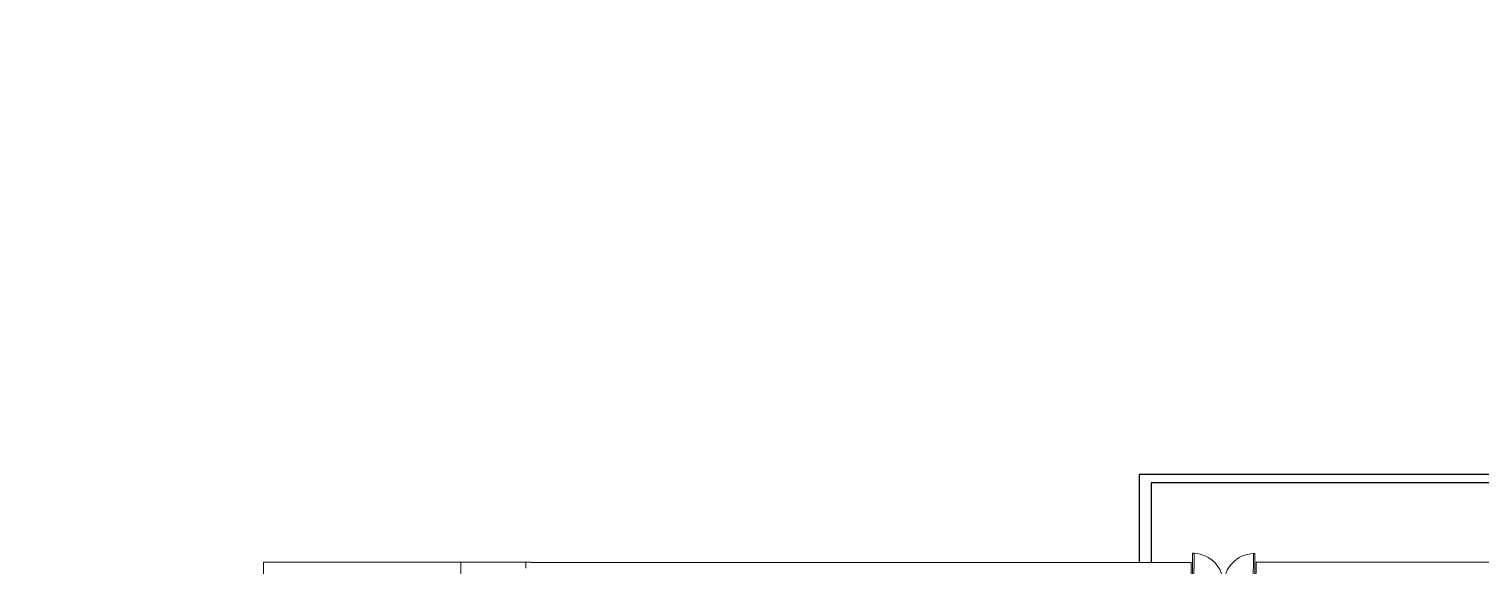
# Model space of a CAD drawing. Header units: millimetres. Extents: x 586 to 1010, y 369 to 668.
# Drawn here: x 659.33 to 698.72, y 517.55 to 532.1 of the extents above; entities that cross this region are included whole.
import ezdxf

# ---------------------------------------------------------------- set-up
doc = ezdxf.new("R2010")
doc.units = ezdxf.units.MM
doc.layers.add('0 new', color=7, linetype='Continuous', lineweight=0)
doc.layers.add('plan line', color=7, linetype='Continuous', lineweight=15)

msp = doc.modelspace()

# ---------------------------------------------------------------- linework, layer by layer
at = {"lineweight": 25}
for p, q in [((689.447, 520.034), (689.446, 517.644)), ((701.346, 520.034), (689.447, 520.034)), ((701.092, 519.804), (689.772, 519.804)), ((689.772, 519.804), (689.772, 517.644))]:
    msp.add_line(p, q, dxfattribs=at)
at = {"color": 254, "lineweight": 25}
for points in [[(671.712, 620.709), (706.735, 621.773), (754.26, 613.83), (814.661, 600.148), (855.757, 598.01), (895.067, 567.065), (920.01, 542.018), (952.008, 521.248), (977.223, 504.653), (979.635, 479.234), (986.344, 463.855), (988.798, 462.385)], [(654.944, 595.472), (670.267, 587.317), (714.302, 595.165), (787.089, 595.165), (819.394, 580.944), (821.03, 562.85), (813.491, 552.788), (808.734, 539.671), (796.407, 534.706), (791.022, 527.249), (791.022, 507.547), (797.301, 476.527), (814.975, 463.89), (836.148, 474.682), (874.022, 478.588), (885.729, 462.733), (863.004, 436.079), (845.789, 420.685), (845.104, 408.675)], [(639.207, 583.438), (644.727, 575.638), (657.796, 553.44), (668.404, 543.929), (682.518, 548.731), (692.984, 555.478), (711.934, 556.583), (734.346, 532.133), (750.593, 477.748), (754.137, 444.164), (776.466, 425.447), (782.617, 412.235)]]:
    msp.add_spline(points, degree=3, dxfattribs=at)
at = {"layer": '0 new', "ltscale": 50}
for p, q in [((690.859, 517.057), (690.859, 517.644)), ((692.616, 517.657), (692.611, 517.05))]:
    msp.add_line(p, q, dxfattribs=at)
at = {"layer": 'plan line'}
for p, q in [((690.895, 517.897), (690.891, 517.057)), ((690.935, 517.897), (690.895, 517.897)), ((690.931, 517.057), (690.935, 517.897)), ((692.541, 517.049), (692.545, 517.89)), ((692.545, 517.89), (692.585, 517.89)), ((692.585, 517.89), (692.581, 517.05)), ((665.691, 490.707), (665.694, 517.66)), ((665.894, 517.66), (665.694, 517.66)), ((665.894, 517.66), (670.894, 517.659)), ((670.894, 517.659), (672.807, 517.653)), ((671.044, 517.659), (671.044, 515.447)), ((672.807, 517.653), (672.807, 517.496)), ((672.807, 517.653), (672.957, 517.653)), ((672.957, 517.652), (672.957, 517.653)), ((674.894, 517.652), (672.957, 517.652)), ((674.894, 517.652), (675.044, 517.652)), ((675.044, 517.652), (681.509, 517.651)), ((681.509, 517.651), (681.709, 517.645)), ((690.859, 517.644), (681.709, 517.645)), ((701.091, 517.656), (692.616, 517.657))]:
    msp.add_line(p, q, dxfattribs=at)
msp.add_lwpolyline([(690.891, 517.057), (690.931, 517.057), (690.935, 517.897), (690.895, 517.897)], close=True, dxfattribs=at)
for points in [[(690.935, 517.897, -0.403785), (691.731, 517.053)], [(692.545, 517.89, 0.403785), (691.741, 517.053)]]:
    msp.add_lwpolyline(points, format="xyb", dxfattribs=at)

doc.saveas('drawing.dxf')
